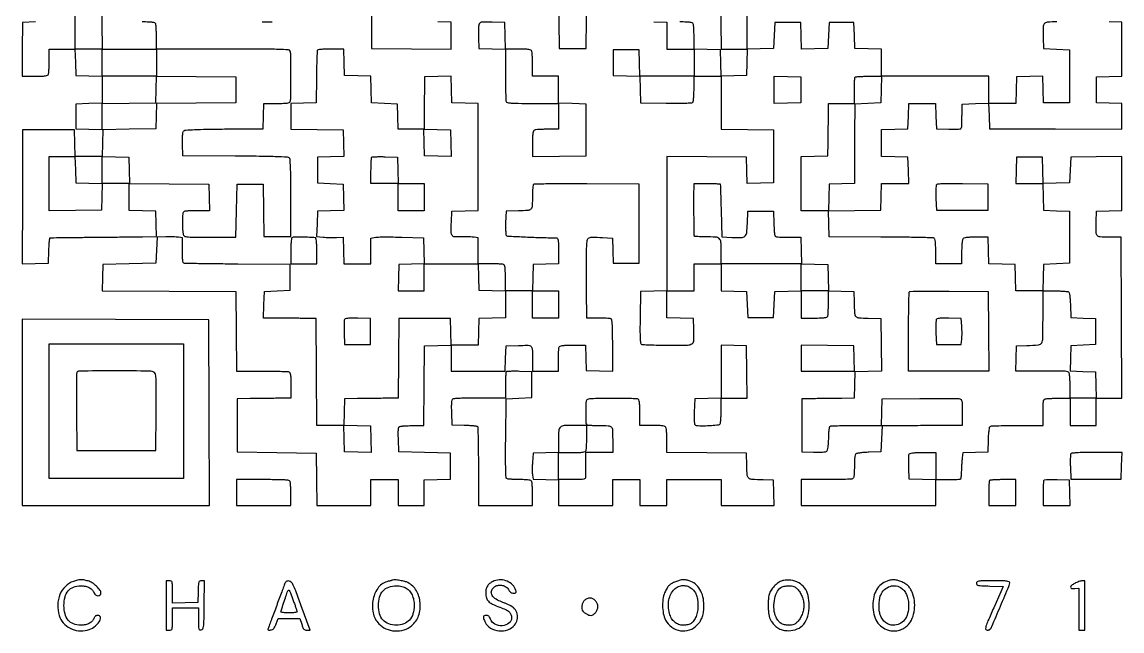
# Model space of a CAD drawing. Extents: x 179 to 1071, y 112 to 1107.
# Drawn here: x 179 to 1071, y 112 to 606 of the extents above; entities that cross this region are included whole.
import ezdxf

# ---------------------------------------------------------------- set-up
doc = ezdxf.new("R2010")
doc.units = 0

msp = doc.modelspace()

# ---------------------------------------------------------------- linework, layer by layer
for points in [[(243.5, 626.5), (243.769888, 605.25), (244.039775, 584), (233.019888, 584), (222, 584), (222, 605.5), (222, 627)], [(462.5, 626.5), (462.5, 605.5), (462.5, 584.5), (494.75, 584.236147), (527, 583.972294), (527, 594.952315), (527, 605.932337), (516.25, 606.216168)]]:
    msp.add_lwpolyline(points)
for points in [[(614.231613, 616.463259, 0.000452), (614.309069, 606.5), (614.5, 584.5), (625.5, 584.5), (636.5, 584.5), (636.631648, 596, -0.000048), (636.690668, 601.113084, -0.000032), (636.75939, 606.985938, -0.000032), (636.826894, 612.692985, -0.000062)], [(745.5, 626.5), (745.769888, 605.25), (746.039775, 584), (756.553719, 584), (767.067663, 584), (766.783832, 573.25), (766.5, 562.5), (756.284183, 562.215394), (746.068365, 561.930789), (745.784183, 572.715394), (745.5, 583.5), (734.75, 583.783832), (724, 584.067663), (724, 593.452044, 0.005972), (723.955693, 597.161644, 0.007852), (723.821697, 600.544413, 0.005942), (723.632085, 603.36267, 0.07196), (723.393011, 604.418213, 0.205218), (722.601595, 605.23239, 0.063068), (720.913621, 605.69735, 0.030363), (717.960143, 605.940414, 0.005351), (712.393011, 606)], [(1018.2603, 606.215131, 0.013827), (1010.45705, 605.781878, 0.200378), (1008.051258, 604.533568, 0.174565), (1007.074823, 601.86687, 0.010012), (1007.204946, 593), (1007.5, 584.5), (1018, 584), (1028.5, 583.5), (1028.5, 562), (1028.5, 540.5), (1018, 540.5), (1007.5, 540.5), (1007.215829, 551.283485), (1006.931657, 562.06697), (996.215829, 561.783485), (985.5, 561.5), (985.216168, 550.75), (984.932337, 540), (973.966168, 540), (963, 540), (963, 551), (963, 562), (919.5, 562), (876, 562), (876, 572.966168), (876, 583.932337), (865.25, 584.216168), (854.5, 584.5), (854, 595), (853.5, 605.5), (843.5, 605.5), (833.5, 605.5), (833, 595), (832.5, 584.5), (821.784171, 584.216515), (811.068343, 583.93303), (810.784171, 594.716515), (810.5, 605.5), (800, 605.5), (789.5, 605.5), (789, 595), (788.5, 584.5), (777.75, 584.216168), (767, 583.932337), (767, 605.466168), (767, 627)], [(190, 606), (179.5, 605.5), (179.230498, 583.75), (178.960995, 562), (189.373509, 562, 0.005337), (194.952209, 562.059548, 0.030315), (197.9105, 562.302552, 0.062982), (199.600948, 562.767428, 0.205372), (200.393011, 563.581787, 0.07203), (200.632106, 564.638111, 0.005915), (200.821697, 567.465525, 0.007831), (200.955695, 570.859224, 0.005951), (201, 574.581787), (201, 584), (211.466168, 584), (221.932337, 584), (222.216168, 573.25), (222.5, 562.5), (233.25, 562.216168), (244, 561.932337), (244, 551), (244, 540.067663), (233.25, 539.783832), (222.5, 539.5), (222.5, 529.5), (222.5, 519.5), (233.25, 519.216168), (244, 518.932337), (244, 529.446666), (244, 539.960995), (265.75, 540.230498), (287.5, 540.5), (287.783972, 551.263808), (288.067944, 562.027617), (320.283972, 561.763808), (352.5, 561.5), (352.5, 551), (352.5, 540.5), (320.284831, 540.236193), (288.069661, 539.972386), (287.784831, 529.736193), (287.5, 519.5), (266, 519), (244.5, 518.5), (244.216168, 507.75), (243.932337, 497), (233, 497), (222.067663, 497), (221.783832, 507.75), (221.5, 518.5), (200.5, 518.5), (179.5, 518.5), (179.241371, 464.216081), (178.982742, 409.932162), (189.741371, 410.216081), (200.5, 410.5), (200.784983, 420.75, -0.006511), (200.945719, 424.685749, -0.010662), (201.196289, 428.013236, -0.004523), (201.490142, 430.787448, -0.348579), (201.784983, 431.082292, -0.025611), (202.357742, 431.11864, -0.00005), (211.543089, 431.229478, -0.000361), (221.872335, 431.345623, -0.000224), (234, 431.467794, 0.000017), (246.887357, 431.592276, 0.000018), (259.561839, 431.715571, 0.000017), (270.498228, 431.82271, 0.000079), (276.784983, 431.885503), (288.069966, 432), (287.784983, 442.25), (287.5, 452.5), (276.75, 452.783832), (266, 453.067663), (266, 464.047685), (266, 475.027706), (298.25, 474.763853), (330.5, 474.5), (330.783832, 463.75), (331.067663, 453), (321.615619, 453, 0.00593), (317.880092, 452.955696, 0.007809), (314.475463, 452.821697, 0.005887), (311.638889, 452.632128, 0.0721), (310.581787, 452.393011, 0.188329), (309.787918, 451.670019, 0.071886), (309.31469, 450.223948, 0.035943), (309.06419, 447.749366, 0.007258), (309, 443.32727, 0.009887), (309.06651, 439.963907, 0.012432), (309.267074, 436.854244, 0.010616), (309.553271, 434.274829, 0.090159), (309.909187, 433.169685, 0.215412), (311.151509, 432.215309, 0.038645), (314.110031, 431.757667, 0.017506), (319.501099, 431.535379, 0.002005), (331.659187, 431.508733), (352.5, 431.546612), (353, 453.023306), (353.5, 474.5), (364, 474.5), (374.5, 474.5), (374.769888, 453.25), (375.039775, 432), (385.962127, 432), (396.884478, 432), (396.939716, 463.379649, 0.001658), (396.914333, 479.685893, 0.008638), (396.715196, 488.675509, 0.008567), (396.388117, 494.452505, 0.20385), (395.658242, 495.868671, 0.164668), (394.211728, 496.423601, 0.002149), (384.401004, 496.773132, 0.00474), (371.271198, 497.059855, 0.00155), (351.910766, 497.239021), (309.5, 497.5), (309.215609, 507.099013, -0.007155), (309.143326, 511.820184, -0.025437), (309.294088, 514.841219, -0.038985), (309.650341, 516.814012, -0.156633), (310.300628, 517.834536, -0.160012), (311.727067, 518.396665, -0.003838), (318.935768, 518.760167, -0.006423), (328.743378, 519.053125, -0.002149), (343.085018, 519.235522), (374.5, 519.5), (374.784983, 529.75), (375.069966, 540), (385.427994, 540, 0.005378), (390.974376, 540.059653, 0.030449), (393.919218, 540.302828, 0.063222), (395.602756, 540.767938, 0.204941), (396.393011, 541.581787, 0.090516), (396.939938, 544.490371, 0.001332), (396.986594, 562, 0.001332), (396.939938, 579.509629, 0.090516), (396.393011, 582.418213, 0.294906), (395.058592, 583.392867, 0.007067), (387.02218, 583.739847, 0.006554), (373.443339, 583.95586, 0.0007), (341.893011, 584), (288, 584), (288, 593.418213, 0.005951), (287.955695, 597.140776, 0.007831), (287.821697, 600.534475, 0.005915), (287.632106, 603.361889, 0.07203), (287.393011, 604.418213, 0.205218), (286.601595, 605.23239, 0.063068), (284.913621, 605.69735, 0.030363), (281.960143, 605.940414, 0.005351), (276.393011, 606)], [(373.75, 606.015313, 0.003526), (381.791801, 606.077964, 0.005383)], [(691.25, 606.216168), (702, 605.932337), (702, 594.966168), (702, 584), (713, 584), (724, 584), (724, 573), (724, 562), (702.033832, 562), (680.067663, 562), (679.783832, 572.75), (679.5, 583.5), (669, 583.5), (658.5, 583.5), (658.5, 573), (658.5, 562.5), (669.216508, 562.216508), (679.933016, 561.933016), (680.216508, 551.216508), (680.5, 540.5), (701.428109, 540.22917, 0.002701), (711.928451, 540.150006, 0.012029), (718.091209, 540.285113, 0.012869), (722.095412, 540.572759, 0.230932), (723.162796, 541.22917, 0.115844), (723.482259, 542.147219, 0.007444), (723.73694, 544.990756, 0.010563), (723.920078, 548.422631, 0.007655), (723.984687, 552.25), (724, 562), (735, 562), (746, 562), (746, 540.519888), (746, 519.039775), (767.25, 518.769888), (788.5, 518.5), (788.5, 497), (788.5, 475.5), (777.784171, 475.216515), (767.068343, 474.93303), (766.784171, 485.716515), (766.5, 496.5), (734.25, 496.763853), (702, 497.027706), (702, 442.547685), (702, 388.067663), (691.25, 387.783832), (680.5, 387.5), (680.22917, 366.571891, 0.002701), (680.150006, 356.071549, 0.012029), (680.285113, 349.908791, 0.012869), (680.572759, 345.904588, 0.230932), (681.22917, 344.837204, 0.130234), (682.255403, 344.512402, 0.002327), (688.069535, 344.26306, 0.005646), (694.885685, 344.079565, 0.003716), (702.730948, 344.015313, 0.003851), (718.726348, 344.126401, 0.135259), (722.282707, 345.162662, 0.252085), (723.813811, 347.809114, 0.01633), (723.795054, 357), (723.5, 365.5), (712.75, 365.783832), (702, 366.067663), (702, 377.033832), (702, 388), (713, 388), (724, 388), (724, 399), (724, 410), (735, 410), (746, 410), (746, 399.034983), (746, 388.069966), (756.25, 387.784983), (766.5, 387.5), (767, 377), (767.5, 366.5), (778, 366.5), (788.5, 366.5), (789, 377), (789.5, 387.5), (800.25, 387.783832), (811, 388.067663), (811, 377.033832), (811, 366), (821.393011, 366, 0.005351), (826.960143, 366.059586, 0.030363), (829.913621, 366.30265, 0.063068), (831.601595, 366.76761, 0.205218), (832.393011, 367.581787, 0.072102), (832.632129, 368.638915, 0.005887), (832.821697, 371.475801, 0.007809), (832.955696, 374.880803, 0.005929), (833, 378.616771), (833, 388.069966), (843.25, 387.784983), (853.5, 387.5), (853.75078, 379, 0.008001), (854.167162, 369.85434, 0.165236), (855.196667, 367.34273, 0.196929), (857.49116, 366.190479, 0.012174), (865.2603, 365.784869), (875.5, 365.5), (875.769789, 344.284032), (876.039577, 323.068065), (865.269789, 322.784032), (854.5, 322.5), (854.216168, 311.75), (853.932337, 301), (843.716168, 300.878498, -0.000018), (839.011865, 300.822715, -0.00001), (833.269749, 300.754941, -0.00001), (827.453221, 300.686515, -0.000016), (822.5, 300.628498), (811.5, 300.5), (811.5, 279), (811.5, 257.5), (820.850715, 257.211141, 0.009201), (824.892546, 257.160695, 0.018158), (828.099804, 257.296226, 0.018909), (830.507799, 257.577687, 0.135457), (831.565629, 258.054467, 0.155031), (832.207107, 259.05425, 0.027795), (832.668713, 261.249332, 0.02215), (833.009433, 264.409522, 0.008399), (833.214914, 268.843326, -0.005968), (833.423172, 273.864777, -0.031747), (833.743385, 276.592446, -0.066436), (834.231494, 278.10059, -0.264839), (835, 278.63465, -0.01907), (836.110313, 278.69176, -0.000368), (841.850999, 278.763631, -0.000888), (848.552126, 278.83069, -0.000595), (856.216168, 278.88465), (875.932337, 279), (876.216168, 289.75), (876.5, 300.5), (907, 300.779881, -0.001543), (918.833446, 300.851959, -0.002337), (929.128125, 300.834787, -0.000876), (937.982137, 300.763127, -0.057195), (939.5, 300.573771, -0.168817), (940.592675, 299.868988, -0.121614), (941.191055, 298.534141, -0.040844), (941.448808, 295.905343, -0.004024), (941.5, 289.544095), (941.5, 279.000412), (931, 278.939798, 0.000371), (925.512826, 278.904048, 0.00011), (917.121875, 278.841297, 0.000111), (907.692912, 278.766623, 0.000119), (898.5, 278.689593), (876.5, 278.5), (876, 268), (875.5, 257.5), (866.054124, 257.209882, 0.010217), (862.34104, 257.019842, 0.013854), (858.999888, 256.687053, 0.010763), (856.259099, 256.277004, 0.131421), (855.304124, 255.837437, 0.160543), (854.70311, 254.878173, 0.029015), (854.314356, 252.781358, 0.022826), (854.072614, 249.753213, 0.008505), (854, 245.484544, -0.006325), (853.937985, 240.582498, -0.033385), (853.690975, 237.906532, -0.068138), (853.221211, 236.359783, -0.195813), (852.418213, 235.606989, -0.082815), (851.224124, 235.363499, -0.001919), (845.4501, 235.178303, -0.004216), (838.665423, 235.044003, -0.00284), (830.918213, 235), (811, 235), (811, 224.5), (811, 214), (865.5, 214), (920, 214), (920, 224.5), (920, 235), (929.940983, 235, 0.00746), (933.786464, 235.057378, 0.011518), (937.105837, 235.233054, 0.00599), (939.864695, 235.476159, 0.233445), (940.372299, 235.793375, 0.10677), (940.574085, 236.362294, 0.00702), (940.773561, 238.103455, 0.009921), (940.942349, 240.203897, 0.007236), (941.049745, 242.543375, -0.005029), (941.157143, 245.132315, -0.003738), (941.325846, 247.988754, -0.003778), (941.525526, 250.681363, -0.008533), (941.726907, 252.716215), (942.216955, 256.932429), (952.358477, 257.216215), (962.5, 257.5), (962.788805, 267.464966, -0.00836), (962.987032, 271.800174, -0.019108), (963.315749, 275.055937, -0.01918), (963.737468, 277.411, -0.199883), (964.288805, 278.199653, -0.131294), (965.274703, 278.510062, -0.002049), (971.239524, 278.747767, -0.005289), (978.209892, 278.923129, -0.003459), (986.25, 278.984687), (1007, 279), (1007, 289.393011, -0.005351), (1007.059586, 294.960143, -0.030363), (1007.30265, 297.913621, -0.063068), (1007.76761, 299.601595, -0.205218), (1008.581787, 300.393011, -0.07203), (1009.638111, 300.632106, -0.005915), (1012.465525, 300.821697, -0.007831), (1015.859224, 300.955695, -0.005951), (1019.581787, 301), (1029, 301), (1029, 290), (1029, 279), (1039.5, 279), (1050, 279), (1050, 290), (1050, 301), (1060.507242, 301), (1071.014483, 301), (1070.757242, 366.25), (1070.5, 431.5), (1060.704844, 431.5, -0.013476), (1053.2306, 431.701484, -0.207462), (1050.977276, 432.826381, -0.175915), (1050.063646, 435.326274, -0.009205), (1050.204946, 444), (1050.5, 452.5), (1060.75, 452.784983), (1071, 453.069966), (1071, 475.055272), (1071, 497.040577), (1050.25, 496.770288), (1029.5, 496.5), (1029, 486), (1028.5, 475.5), (1017.784171, 475.216515), (1007.068343, 474.93303), (1006.784171, 485.716515), (1006.5, 496.5), (996, 496.5), (985.5, 496.5), (985.216168, 485.75), (984.932337, 475), (995.932337, 475), (1006.932337, 475), (1007.216168, 464.25), (1007.5, 453.5), (1018, 453), (1028.5, 452.5), (1028.5, 431.5), (1028.5, 410.5), (1018, 410), (1007.5, 409.5), (1007.216168, 398.75), (1006.932337, 388), (996, 388), (985.067663, 388), (984.783832, 398.75), (984.5, 409.5), (973.783492, 409.783492), (963.066984, 410.066984), (962.783492, 420.783492), (962.5, 431.5), (952.712919, 431.5, 0.00665), (947.739107, 431.433843, 0.028066), (944.767521, 431.187479, 0.048144), (942.919948, 430.74503, 0.170654), (941.978232, 430, 0.109035), (941.605034, 428.965489, 0.009918), (941.304487, 426.223437, 0.012476), (941.090353, 422.902151, 0.009445), (941.015313, 419.25), (941, 410), (930.5, 410), (920, 410), (920, 419.940983, 0.007587), (919.930843, 424.498597, 0.021357), (919.698219, 427.677283, 0.025729), (919.330486, 429.856029, 0.19692), (918.75, 430.690983, 0.138479), (917.676974, 431.021977, 0.000607), (905.529688, 431.298816, 0.002861), (891.690619, 431.5182, 0.001794), (875.5, 431.624134), (833.5, 431.748268), (833.216371, 442.354149), (832.932742, 452.960029), (854.216371, 453.230014), (875.5, 453.5), (875.783832, 464.25), (876.067663, 475), (887.067663, 475), (898.067663, 475), (897.783832, 485.75), (897.5, 496.5), (886.75, 496.783832), (876, 497.067663), (876, 508), (876, 518.932337), (886.75, 519.216168), (897.5, 519.5), (897.784983, 529.75), (898.069966, 540), (909, 540), (919.930034, 540), (920.215017, 529.75), (920.5, 519.5), (930.75, 519.215017, 0.003155), (937.434745, 519.07137, 0.051642), (939.662885, 519.267991, 0.198448), (940.66068, 519.92602, 0.140946), (941.082025, 521.215017, 0.002497), (941.123437, 522.555314, 0.000398), (941.189297, 525.178786, 0.000441), (941.261699, 528.269595, 0.000386), (941.332025, 531.5), (941.5, 539.5), (952.214647, 539.783473), (962.929295, 540.066946), (963.214647, 529.783473), (963.5, 519.5), (1017.25, 519.241313), (1071, 518.982626), (1071, 529.45633), (1071, 539.930034), (1060.75, 540.215017), (1050.5, 540.5), (1050.5, 551), (1050.5, 561.5), (1060.75, 561.784983), (1071, 562.069966), (1071, 584), (1071, 605.930034), (1060.75, 606.215017)]]:
    msp.add_lwpolyline(points, format="xyb")
for points in [[(549.482701, 603.784677, 0.04768), (549.275821, 602.419218, 0.007332), (549.164827, 599.674249, 0.008132), (549.133974, 596.421832, 0.00698), (549.204946, 593), (549.5, 584.5), (560.25, 584.216168), (571, 583.932337), (571, 563.547956, 0.002775), (571.043995, 555.62203, 0.004131), (571.178303, 548.686837, 0.001846), (571.363378, 542.779199, 0.08304), (571.606989, 541.581787, 0.257256), (572.653901, 540.698559, 0.030951), (575.756048, 540.27619, 0.016256), (581.284365, 540.049786, 0.002106), (593.106989, 540), (614, 540), (614, 529.5), (614, 519), (605.081787, 519, 0.006277), (601.550804, 518.955669, 0.008159), (598.31865, 518.821697, 0.006338), (595.626193, 518.631778, 0.070946), (594.581787, 518.393011, 0.205372), (593.767428, 517.600948, 0.062982), (593.302552, 515.9105, 0.030315), (593.059548, 512.952209, 0.005337), (593, 507.373509), (593, 496.960995), (614.75, 497.230498), (636.5, 497.5), (636.5, 518.5), (636.5, 539.5), (625.25, 539.782751), (614, 540.065502), (614, 551.032751), (614, 562), (603.5, 562), (593, 562), (593, 571.418213, 0.005951), (592.955695, 575.140776, 0.007831), (592.821697, 578.534475, 0.005915), (592.632106, 581.361889, 0.07203), (592.393011, 582.418213, 0.20495), (591.602718, 583.232073, 0.063217), (589.919034, 583.697178, 0.030446), (586.973908, 583.940349, 0.005377), (581.426843, 584), (571.067663, 584), (570.783832, 594.75), (570.5, 605.5), (560.277755, 605.784677, 0.003561), (553.727273, 605.920422, 0.049238), (551.367986, 605.719881, 0.160205), (550.183978, 605.071664, 0.127313)], [(418.474955, 582.75, 0.079337), (418.282691, 581.78105, 0.001128), (418.073173, 575.845312, 0.003098), (417.888033, 568.947003, 0.002033), (417.75634, 561), (417.5, 540.5), (407.25, 540.215017), (397, 539.930034), (397, 529.484905), (397, 519.039775), (418.25, 518.769888), (439.5, 518.5), (439.783485, 507.784171), (440.06697, 497.068343), (429.283485, 496.784171), (418.5, 496.5), (418.5, 486), (418.5, 475.5), (429, 475), (439.5, 474.5), (439.783485, 463.784171), (440.06697, 453.068343), (429.283485, 452.784171), (418.5, 452.5), (418.215858, 442.326222), (417.931717, 432.152444), (423.215858, 431.587388, 0.012123), (425.636427, 431.387759, 0.00695), (428.563408, 431.258474, 0.00694), (431.511065, 431.210241, 0.01147), (434, 431.261166), (439.5, 431.5), (439.783832, 420.75), (440.067663, 410), (451.033832, 410), (462, 410), (462, 420.412102), (462, 430.824204), (465.798137, 431.465895, -0.037003), (468.170676, 431.688129, -0.004123), (473.607056, 431.748907, -0.004998), (480.087521, 431.70314, -0.004032), (487.048137, 431.528242), (504.5, 430.948898), (504.783473, 420.509802), (505.066946, 410.070705), (494.783473, 409.785353), (484.5, 409.5), (484.216168, 398.75), (483.932337, 388), (494.466168, 388), (505, 388), (505, 399), (505, 410), (526.966168, 410), (548.932337, 410), (549.216168, 399.25), (549.5, 388.5), (560.25, 388.216168), (571, 387.932337), (571, 377), (571, 366.067663), (560.25, 365.783832), (549.5, 365.5), (549.216168, 354.75), (548.932337, 344), (538, 344), (527.067663, 344), (526.783832, 354.75), (526.5, 365.5), (505.5, 365.5), (484.5, 365.5), (484.236147, 333.25), (483.972294, 301), (472.736147, 300.925726, 0.000756), (467.672098, 300.884594, 0.000467), (461.716243, 300.821651, 0.000468), (455.830288, 300.748444, 0.00084), (451, 300.675726), (440.5, 300.5), (440.216168, 289.75), (439.932337, 279), (428.976791, 279), (418.021245, 279), (417.760623, 322.25), (417.5, 365.5), (407, 365.703106, 0.001206), (402.200582, 365.784367, 0.000693), (396.416624, 365.860325, 0.000692), (390.605698, 365.920532, 0.001157), (385.716168, 365.953106), (374.932337, 366), (375.216168, 376.75), (375.5, 387.5), (386, 388), (396.5, 388.5), (396.5, 399), (396.5, 409.5), (354.018581, 409.731815, -0.001057), (337.642056, 409.855788, -0.001685), (323.643433, 410.038532, -0.000323), (311.303412, 410.249198, -0.087394), (310.268581, 410.45043, -0.244786), (309.663416, 411.134518, -0.030906), (309.293946, 413.138328, -0.023203), (309.065307, 416.216341, -0.006937), (309, 420.923302), (309, 430.909374), (305.75, 431.443641, 0.025929), (304.039527, 431.634436, 0.007609), (301.398438, 431.750775, 0.00762), (298.418357, 431.791197, 0.008112), (295.5, 431.738954), (288.5, 431.5), (288, 421), (287.5, 410.5), (266, 410), (244.5, 409.5), (244.216256, 398.758629), (243.932512, 388.017258), (298.216256, 387.758629), (352.5, 387.5), (352.763853, 355.25), (353.027706, 323), (373.432066, 323, -0.002773), (381.365651, 322.956005, -0.004128), (388.307295, 322.821697, -0.001843), (394.220662, 322.636627, -0.083049), (395.418213, 322.393011, -0.205218), (396.23239, 321.601595, -0.063068), (396.69735, 319.913621, -0.030363), (396.940414, 316.960143, -0.005351), (397, 311.393011), (397, 301), (385.75, 300.925726, 0.000756), (380.680609, 300.884593, 0.000467), (374.720312, 300.821651, 0.000468), (368.83123, 300.748444, 0.000842), (364, 300.675726), (353.5, 300.5), (353.5, 279), (353.5, 257.5), (385.5, 257), (417.5, 256.5), (417.769888, 235.25), (418.039775, 214), (440.019888, 214), (462, 214), (462, 224.5), (462, 235), (473, 235), (484, 235), (484, 224.5), (484, 214), (494.5, 214), (505, 214), (505, 224.466168), (505, 234.932337), (515.75, 235.216168), (526.5, 235.5), (526.5, 246), (526.5, 256.5), (505.5, 257), (484.5, 257.5), (484.215017, 267.75, -0.005701), (484.131666, 272.833769, -0.025298), (484.267872, 275.81914, -0.042295), (484.592015, 277.593223, -0.313728), (485.215017, 278.11535, 0.009077), (485.779979, 278.176421, 0.006293), (486.416286, 278.265064, 0.006348), (487.025475, 278.365688, 0.012974), (487.5, 278.463035, -0.04467), (488.200358, 278.56102, -0.002025), (490.625618, 278.671865, -0.003374), (493.508206, 278.772433, -0.002409), (496.736147, 278.847686), (504.972294, 279), (505.236147, 311.25), (505.5, 343.5), (516.25, 343.783832), (527, 344.067663), (527, 333.533832), (527, 323), (548.965017, 323), (570.930034, 323), (571.215017, 333.25), (571.5, 343.5), (581.722245, 343.784677, -0.003488), (588.334543, 343.922669, -0.050684), (590.662172, 343.718733, -0.165802), (591.830539, 343.053969, -0.120322), (592.534088, 341.720206, -0.014931), (592.746531, 340.752221, -0.015552), (592.897539, 339.786309, -0.015411), (592.976104, 338.945432, -0.063258), (592.943422, 338.435529, 0.043569), (592.876339, 337.788254, 0.002158), (592.850897, 335.645124, 0.003471), (592.849335, 333.095394, 0.002501), (592.881579, 330.25), (593, 323), (603.5, 323), (614, 323), (614, 331.918213, -0.006277), (614.044331, 335.449196, -0.008159), (614.178303, 338.68135, -0.006338), (614.368222, 341.373807, -0.070946), (614.606989, 342.418213, -0.204941), (615.397244, 343.232062, -0.063222), (617.080782, 343.697172, -0.030449), (620.025624, 343.940347, -0.005378), (625.572006, 344), (635.930034, 344), (636.215017, 333.75), (636.5, 323.5), (647.25, 323.216168), (658, 322.932337), (658, 343.859179, 0.002101), (657.950229, 355.702003, 0.016231), (657.723852, 361.238589, 0.030886), (657.301606, 364.345507, 0.257356), (656.418213, 365.393011, 0.070786), (655.37554, 365.631731, 0.006401), (652.701889, 365.821697, 0.008207), (649.492326, 365.955666, 0.006326), (645.988133, 366), (637.13984, 366), (636.81992, 387.75, -0.001889), (636.720363, 396.857852, -0.001729), (636.685706, 406.238002, -0.001728), (636.712662, 414.612139, -0.005663), (636.81227, 420.145327, -0.012188), (637.248322, 428.257475, -0.199889), (638.460453, 430.628106, -0.182464), (641.045584, 431.550148, -0.009869), (649.859204, 431.214292), (657.932828, 430.746918), (658.216414, 420.623459), (658.5, 410.5), (669, 410.5), (679.5, 410.5), (679.5, 442.5), (679.5, 474.5), (637.061001, 474.761001, 0.001877), (620.729881, 474.800132, 0.003038), (606.839997, 474.696872, 0.000522), (594.584717, 474.518496, 0.194862), (593.776176, 474.176176, 0.162934), (593.440806, 473.503285, 0.01005), (593.171294, 471.253729, 0.014069), (592.976082, 468.508979, 0.009908), (592.904758, 465.415175, -0.009801), (592.709842, 456.880788, -0.173045), (591.688484, 454.361256, -0.193355), (589.341325, 453.195515, -0.012755), (581.650095, 452.78388), (571.5, 452.5), (571.210352, 443.089648, 0.008055), (571.156654, 439.426942, 0.011889), (571.237748, 436.213125, 0.007219), (571.406881, 433.550798, 0.179583), (571.710352, 432.894746, 0.185337), (572.752469, 432.434798, 0.000748), (585.681974, 431.81845, 0.004015), (599.08223, 431.307527, 0.004237), (612.25, 431.022982, -0.239241), (613.1784, 430.536355, -0.113742), (613.707645, 429.255554, -0.037196), (613.949572, 426.60367, -0.004155), (614, 420.534983), (614, 410.069966), (603.75, 409.784983), (593.5, 409.5), (593.216168, 398.75), (592.932337, 388), (581.966168, 388), (571, 388), (571, 398.393011, 0.005351), (570.940414, 403.960143, 0.030363), (570.69735, 406.913621, 0.063068), (570.23239, 408.601595, 0.205218), (569.418213, 409.393011, 0.07203), (568.361889, 409.632106, 0.005915), (565.534475, 409.821697, 0.007831), (562.140776, 409.955695, 0.005951), (558.418213, 410), (549, 410), (549, 420.454687), (549, 430.909374), (545.75, 431.438054, 0.026027), (544.023953, 431.62732, 0.007294), (541.312056, 431.742883, 0.007336), (538.236869, 431.783875, 0.00766), (535.205937, 431.733367, -0.02408), (529.734629, 431.821837, -0.23639), (527.800497, 432.951386, -0.146258), (527.045025, 435.506288, -0.007936), (527.204946, 444), (527.5, 452.5), (538.25, 452.783832), (549, 453.067663), (549, 496.5), (549, 539.932337), (538.25, 540.216168), (527.5, 540.5), (527.215829, 551.283485), (526.931657, 562.06697), (516.215829, 561.783485), (505.5, 561.5), (505.324274, 551, 0.000788), (505.251555, 546.202906, 0.000454), (505.178349, 540.426563, 0.000454), (505.115378, 534.626468, 0.00076), (505.074274, 529.75), (505, 519), (494.534983, 519), (484.069966, 519), (483.784983, 529.25), (483.5, 539.5), (473, 540), (462.5, 540.5), (462.216508, 551.216508), (461.933016, 561.933016), (451.216508, 562.216508), (440.5, 562.5), (440.216168, 573.25), (439.932337, 584), (429.434783, 584, 0.006552), (424.502292, 583.935362, 0.021842), (421.271661, 583.709222, 0.027871), (419.155035, 583.347436, 0.253095)], [(875.783832, 551.25), (875.5, 540.5), (865, 540), (854.5, 539.5), (854.296894, 529, 0.002225), (854.215411, 523.5282, 0.00067), (854.139675, 515.205589, 0.000671), (854.079753, 505.868785, 0.000729), (854.046894, 496.784983), (854, 475.069966), (843.75, 474.784983), (833.5, 474.5), (833.216168, 463.75), (832.932337, 453), (821.966168, 453), (811, 453), (811, 474.966168), (811, 496.932337), (821.75, 497.216168), (832.5, 497.5), (832.703106, 508, 0.001202), (832.784366, 512.797098, 0.000693), (832.860325, 518.573437, 0.000692), (832.920534, 524.373532, 0.001159), (832.953106, 529.25), (833, 540), (843.5, 540), (854, 540), (854, 550.333333, -0.006022), (854.048276, 554.341612, -0.009111), (854.195833, 557.827083, -0.004516), (854.399803, 560.754503, -0.178563), (854.666667, 561.333333, -0.178637), (855.245758, 561.600217, -0.004491), (858.182855, 561.804167, -0.009085), (861.679249, 561.951725, -0.006002), (865.700498, 562), (876.067663, 562)], [(483.783832, 485.75), (484.067663, 475), (494.533832, 475), (505, 475), (505, 464), (505, 453), (494.5, 453), (484, 453), (484, 464), (484, 475), (473, 475), (462, 475), (462, 485.333333, -0.006317), (462.050668, 489.343898, -0.009512), (462.205463, 492.836713, -0.004898), (462.419778, 495.762931, -0.177451), (462.699448, 496.366114, -0.183378), (463.300668, 496.636532, -0.005301), (466.145783, 496.777033, -0.010046), (469.547259, 496.840477, -0.006672), (473.449448, 496.782781), (483.5, 496.5)], [(745.199707, 474.75, -0.161076), (745.28489, 474.519944, -0.000129), (745.502398, 468.299653, -0.001387), (745.724348, 461.349067, -0.000847), (745.949707, 453.142435), (746.5, 431.784871), (754.677367, 431.318379, 0.01856), (762.333348, 431.166234, 0.182687), (765.278346, 432.337838, 0.183596), (766.704285, 435.161566, 0.018778), (767.21398, 442.765906), (767.5, 452.5), (778, 452.5), (788.5, 452.5), (788.784983, 442.25, 0.004846), (789.000178, 436.512346, 0.035506), (789.323928, 433.78524, 0.092186), (789.874219, 432.378981, 0.228691), (790.784983, 431.80251, 0.020939), (791.884699, 431.722336, 0.001894), (794.639964, 431.647608, 0.002456), (797.928025, 431.587049, 0.001917), (801.5, 431.55251), (810.5, 431.5), (810.783492, 420.783492), (811.066984, 410.066984), (821.783492, 409.783492), (832.5, 409.5), (832.783832, 398.75), (833.067663, 388), (822.033832, 388), (811, 388), (811, 399.034389), (811, 410.068778), (789.25, 409.998748, -0.000283), (780.134479, 409.974554, -0.000258), (770.73125, 409.959759, -0.000258), (762.325667, 409.955194, -0.000836), (756.75, 409.964359), (746, 410), (746, 420.024751, 0.016879), (745.741165, 427.689773, 0.192757), (744.455343, 430.362852, 0.172472), (741.611021, 431.565462, 0.012969), (733.099284, 431.842144, -0.003629), (729.883048, 431.886583, -0.005703), (727.121055, 431.976323, -0.001837), (724.742962, 432.089509, -0.18563), (724.444455, 432.222211, -0.19426), (724.178932, 432.847343, -0.00054), (724.022325, 442.148862, -0.003172), (723.924961, 452.494124, -0.002166), (723.93983, 464.25), (724, 475), (734.5, 475, -0.002229), (738.53988, 474.981992, -0.003611), (741.974289, 474.926562, -0.000671), (744.994689, 474.851935, -0.221186)], [(920.436587, 473.695344, 0.081372), (920.24457, 472.76728, 0.005154), (920.157112, 469.976582, 0.007466), (920.136754, 466.633198, 0.005475), (920.210159, 462.924983), (920.5, 453.5), (941.5, 453.5), (962.5, 453.5), (962.5, 464), (962.5, 474.5), (941.726428, 474.77036, 0.002464), (930.866599, 474.858183, 0.013404), (924.985308, 474.719089, 0.016945), (921.358071, 474.412445, 0.278417)], [(398.25, 431.305109, 0.251002), (397.653527, 430.622369, 0.027987), (397.291323, 428.515596, 0.021945), (397.064855, 425.304824, 0.006634), (397, 420.416667), (397, 410), (407.5, 410), (418, 410), (418, 420.5, 0.006056), (417.93905, 425.532059, 0.023286), (417.717785, 428.652656, 0.033386), (417.356909, 430.590712, 0.319693), (416.75, 431.10305, 0.012162), (411.995891, 431.378772, 0.005672), (405.82409, 431.516211, 0.002399), (399.62057, 431.554203, 0.090803)], [(962.763853, 355.25), (963.027706, 323), (952.763853, 322.926805, -0.00126), (944.527276, 322.888824, -0.000694), (934.455126, 322.881746, -0.00058), (922.339842, 322.904102, -0.000334), (907.75, 322.957682), (898, 323), (898, 354.833333, -0.002001), (898.049029, 367.086392, -0.003231), (898.199888, 377.515513, -0.000593), (898.402981, 386.698691, -0.192864), (898.680468, 387.347135, -0.194926), (899.328722, 387.621499, -0.000608), (908.434599, 387.750224, -0.003285), (918.778546, 387.815907, -0.002034), (930.930468, 387.763802), (962.5, 387.5)], [(1027.711195, 387.199653, -0.199883), (1028.262532, 386.411, -0.01918), (1028.684251, 384.055937, -0.019108), (1029.012968, 380.800174, -0.00836), (1029.211195, 376.464966), (1029.5, 366.5), (1039.5, 366), (1049.5, 365.5), (1049.5, 355), (1049.5, 344.5), (1039.5, 344), (1029.5, 343.5), (1029.215407, 333.285365), (1028.930815, 323.07073), (1039.215407, 322.785365), (1049.5, 322.5), (1049.783832, 311.75), (1050.067663, 301), (1039.533832, 301), (1029, 301), (1028.984687, 310.75, 0.007993), (1028.917412, 314.581548, 0.010939), (1028.726302, 318.026457, 0.007917), (1028.45999, 320.877782, 0.114509), (1028.126581, 321.829429, 0.196609), (1027.220955, 322.472579, 0.032607), (1025.067193, 322.829141, 0.022473), (1021.717902, 323.009962, 0.006044), (1016.391893, 322.99349, -0.001772), (1011.475564, 322.936275, -0.001086), (1005.67828, 322.901944, -0.001088), (999.938622, 322.892906, -0.001939), (995.215017, 322.914061), (984.930034, 323), (985.215017, 333.25), (985.5, 343.5), (994, 343.75078, 0.01508), (1003.356495, 344.309578, 0.245296), (1005.922633, 345.957661, 0.127215), (1006.89242, 349.520888, 0.003164), (1007, 366.519052), (1007, 388), (1016.75, 387.984687, -0.007309), (1020.573123, 387.922789, -0.010173), (1023.991726, 387.747767, -0.006962), (1026.827893, 387.504905, -0.117226)], [(440.442274, 364.710164, 0.081166), (440.248144, 363.773814, 0.005233), (440.158783, 360.980936, 0.007531), (440.137174, 357.634259, 0.005535), (440.210159, 353.924983), (440.5, 344.5), (451, 344.5), (461.5, 344.5), (461.5, 355), (461.5, 365.5), (451.232115, 365.785181, 0.005823), (446.049899, 365.868732, 0.025951), (443.012272, 365.724596, 0.043922), (441.172333, 365.376284, 0.236652)], [(920.44275, 364.711405, 0.081149), (920.248444, 363.774362, 0.00524), (920.158923, 360.981301, 0.007536), (920.137209, 357.634347, 0.00554), (920.210159, 353.924983), (920.5, 344.5), (930.5, 344.5), (940.5, 344.5), (941.08534, 348.886315, 0.022863), (941.269448, 350.99849, 0.010307), (941.326793, 353.780045, 0.01018), (941.266834, 356.724741, 0.013684), (941.08534, 359.386315), (940.5, 365.5), (930.732592, 365.786422, 0.006215), (925.820487, 365.869374, 0.027145), (922.9185, 365.724677, 0.046335), (921.158442, 365.373938, 0.232847)], [(746, 322.568815), (746, 301.067663), (735.25, 300.783832), (724.5, 300.5), (724.216168, 289.75, 0.003787), (724.096428, 283.38925, 0.03711), (724.265201, 280.711219, 0.117919), (724.770434, 279.415829, 0.228032), (725.716168, 278.879639, 0.018888), (731.670336, 278.70335, 0.015344), (738.050698, 278.95141, 0.00813), (743.904989, 279.454965, 0.229704), (745.166069, 280.234465, 0.115966), (745.484271, 281.149452, 0.007401), (745.737902, 283.992312, 0.010529), (745.920319, 287.423008, 0.007624), (745.984687, 291.25), (746, 301), (756.519888, 301), (767.039775, 301), (766.769888, 322.25), (766.5, 343.5), (756.25, 343.784983), (746, 344.069966)], [(223.453816, 321.740243, 0.089548), (223.261817, 320.729866, 0.000598), (223.19019, 311.747155, 0.00234), (223.168607, 301.460077, 0.00149), (223.235201, 289.490243), (223.5, 258.5), (255.5, 258.5), (287.5, 258.5), (287.765726, 289.5, 0.001225), (287.879013, 308.006621, 0.012082), (287.71941, 315.793845, 0.024457), (287.315418, 320.099227, 0.201729), (286.324597, 321.75, 0.157681), (282.495237, 323.016106, 0.001671), (254.221233, 323.106234, 0.001077), (225.335041, 323.03952, 0.309316)], [(571.699448, 322.366114, 0.177451), (571.419778, 321.762931, 0.004898), (571.205463, 318.836713, 0.009512), (571.050668, 315.343898, 0.006317), (571, 311.333333), (571, 301), (559.75, 300.937986, -0.000938), (554.750755, 300.919806, -0.000622), (549.014063, 300.916842, -0.000626), (543.443158, 300.927875, -0.001221), (539, 300.95309, 0.008376), (535.267205, 300.920862, 0.011482), (531.912207, 300.758528, 0.008361), (529.138138, 300.513688, 0.119889), (528.211769, 300.182459, 0.19297), (527.605143, 299.309896, 0.033421), (527.279663, 297.285875, 0.023559), (527.138636, 294.189726, 0.006866), (527.211769, 289.417355), (527.5, 279.5), (537.489096, 279.210904, -0.007301), (541.375134, 279.041617, -0.010751), (544.780807, 278.769818, -0.006315), (547.608912, 278.446672, -0.166257), (548.284701, 278.115299, -0.191744), (548.612679, 277.353425, -0.000831), (548.849128, 268.247223, -0.003828), (549.022216, 257.847502, -0.002385), (549.073607, 245.654394), (549.056003, 214), (571.028001, 214), (593, 214), (593, 222.918213, 0.006277), (592.955669, 226.449196, 0.008159), (592.821697, 229.68135, 0.006338), (592.631778, 232.373807, 0.070946), (592.393011, 233.418213, 0.194682), (591.644645, 234.219983, 0.068336), (590.110608, 234.692539, 0.033702), (587.463534, 234.944731, 0.006483), (582.643011, 235.015313, -0.008114), (579.048739, 235.079664, -0.011074), (575.814373, 235.261873, -0.008082), (573.13823, 235.515761, -0.114203), (572.235705, 235.833164, -0.241759), (571.554811, 236.993173, -0.006458), (571.289065, 243.104718, -0.008037), (571.155496, 252.337414, -0.001667), (571.235705, 268.567852), (571.5, 300.5), (582, 301), (592.5, 301.5), (592.5, 312), (592.5, 322.5), (582.449448, 322.782781, 0.006672), (578.547259, 322.840477, 0.010046), (575.145783, 322.777033, 0.005301), (572.300668, 322.636532, 0.183378)], [(637.16902, 299.694799, 0.163631), (636.312303, 297.450662, 0.007824), (636.111526, 289.305967, 0.006092), (636.137983, 281.00412, 0.255835), (636.987375, 279.507803, 0.115734), (637.713038, 279.2648, 0.006402), (640.113815, 279.072599, 0.009622), (643.002421, 278.934302, 0.006871), (646.239128, 278.88622, -0.009912), (654.460449, 278.714086, -0.184917), (656.799937, 277.707102, -0.191219), (657.829, 275.407416, -0.01072), (658, 267.432612), (658, 257), (646.939812, 257), (635.879624, 257), (636.005865, 248.25, -0.001027), (636.04936, 244.734939, -0.001212), (636.07562, 241.409375, -0.001058), (636.085045, 238.601305, -0.007648), (636.066053, 237.25, -0.15749), (635.614629, 235.980962, -0.180944), (634.529323, 235.302638, -0.047129), (632.101853, 235.043371, -0.003053), (625, 235), (614, 235), (614, 246), (614, 257), (624.893011, 257, 0.005003), (630.756842, 257.058671, 0.029178), (633.833669, 257.300233, 0.06089), (635.585285, 257.763049, 0.209079), (636.393011, 258.581787, 0.07203), (636.632106, 259.638111, 0.005915), (636.821697, 262.465525, 0.007831), (636.955695, 265.859224, 0.005951), (637, 269.581787), (637, 279), (627.434259, 279, 0.013406), (618.656095, 278.764602, 0.170487), (615.651483, 277.524807, 0.194511), (614.283965, 274.747191, 0.01832), (614, 266.999799), (614, 257.069966), (603.75, 256.784983), (593.5, 256.5), (592.970418, 249, 0.009238), (592.809463, 245.908595, 0.009315), (592.763426, 242.821875, 0.009163), (592.822694, 240.13329, 0.036753), (593.009432, 238.5), (593.578029, 235.5), (603.789014, 235.215017), (614, 234.930034), (614, 224.465017), (614, 214), (636, 214), (658, 214), (658, 224.5), (658, 235), (669, 235), (680, 235), (680, 224.5), (680, 214), (691, 214), (702, 214), (702, 224.5), (702, 235), (724, 235), (746, 235), (746, 224.5), (746, 214), (767.534983, 214), (789.069966, 214), (788.784983, 224.25), (788.5, 234.5), (780, 234.75078, -0.008001), (770.85434, 235.167162, -0.165236), (768.34273, 236.196667, -0.196929), (767.190479, 238.49116, -0.012174), (766.784869, 246.2603), (766.5, 256.5), (734.25, 256.763853), (702, 257.027706), (702, 266.813853, 0.008713), (701.925673, 271.078716, 0.018488), (701.688689, 274.372531, 0.019366), (701.327926, 276.80021, 0.150917), (700.8, 277.8, 0.150969), (699.799696, 278.328068, 0.019349), (697.369558, 278.688776, 0.018472), (694.071747, 278.925705, 0.008695), (689.8, 279), (680, 279), (680, 289.393011, 0.005924), (679.937819, 294.640973, 0.026256), (679.702893, 297.718196, 0.044591), (679.290894, 299.579672, 0.228204), (678.584755, 300.329103, 0.08356), (677.505067, 300.547602, 0.001645), (671.854727, 300.715211, 0.003887), (665.239687, 300.83821, 0.002593), (657.661387, 300.880891, 0.003362), (648.483062, 300.823266, 0.011203), (642.45883, 300.609864, 0.009914), (638.275487, 300.284404, 0.198616)], [(920, 245.966168), (920, 234.932337), (909.25, 235.216168), (898.5, 235.5), (898.210159, 244.924983, -0.005394), (898.136178, 248.631743, -0.007376), (898.154817, 251.970602, -0.005045), (898.239658, 254.758353, -0.081654), (898.428774, 255.674983, -0.241018), (899.150647, 256.322788, -0.034741), (901.157558, 256.706476, -0.023677), (904.342601, 256.936534, -0.00619), (909.468615, 257), (920, 257)], [(1029.428774, 255.674983, 0.081654), (1029.239658, 254.758353, 0.005045), (1029.154817, 251.970602, 0.007376), (1029.136178, 248.631743, 0.005394), (1029.210159, 244.924983), (1029.5, 235.5), (1050, 235.5), (1070.5, 235.5), (1070.783832, 246.25), (1071.067663, 257), (1050.502447, 257, 0.002631), (1039.97284, 256.944601, 0.013068), (1034.058858, 256.727711, 0.015137), (1030.329498, 256.379632, 0.277041)], [(353, 224.5), (353, 214), (375, 214), (397, 214), (397, 222.918213, 0.006277), (396.955669, 226.449196, 0.008159), (396.821697, 229.68135, 0.006338), (396.631778, 232.373807, 0.070946), (396.393011, 233.418213, 0.258697), (395.337463, 234.303854, 0.030015), (392.164693, 234.724422, 0.015901), (386.514173, 234.950434, 0.002045), (374.393011, 235), (353, 235)], [(963.666667, 234.333333, 0.177413), (963.400114, 233.758552, 0.004912), (963.195833, 230.973958, 0.009526), (963.048294, 227.649913, 0.006327), (963, 223.833333), (963, 214), (974, 214), (985, 214), (985, 224.5), (985, 235), (974.666667, 235, 0.006022), (970.658388, 234.951724, 0.009111), (967.172917, 234.804167, 0.004516), (964.245497, 234.600197, 0.178563)], [(1007.699448, 234.366114, 0.176241), (1007.420111, 233.767337, 0.005323), (1007.205463, 230.983588, 0.009942), (1007.050687, 227.652202, 0.006636), (1007, 223.833333), (1007, 214), (1018.034983, 214), (1029.069966, 214), (1028.784983, 224.25), (1028.5, 234.5), (1018.449448, 234.782781, 0.006672), (1014.547259, 234.840477, 0.010046), (1011.145783, 234.777033, 0.005301), (1008.300668, 234.636532, 0.183378)], [(220.655189, 152.541351, 0.10882), (214.129389, 148.456509, 0.100663), (209.702289, 141.902434, 0.093071), (207.968434, 133.679699, 0.078487), (209.16244, 124.852162, 0.105218), (212.42402, 118.892663, 0.095327), (217.932198, 114.52618, 0.092822), (224.803173, 112.437597, 0.093525), (231.945032, 112.985199, 0.088377), (237.331264, 115.516518, 0.083368), (241.638956, 119.794822, 0.188146), (242.52698, 123.264976, 0.379083), (240.567388, 125, 0.061149), (239.499882, 124.868956, 0.082371), (238.60805, 124.482755, 0.08871), (237.936101, 123.85678, 0.084328), (237.508279, 123.026085, -0.105962), (236.08797, 120.536625, -0.08529), (233.669117, 118.616245, -0.073405), (230.398706, 117.406461, -0.051987), (226.5, 117, -0.09148), (220.727359, 118.06507, -0.126935), (216.45697, 121.09715, -0.113001), (213.866655, 126.124026, -0.062772), (213, 133, -0.062772), (213.866655, 139.875974, -0.113001), (216.45697, 144.90285, -0.126935), (220.727359, 147.93493, -0.09148), (226.5, 149, -0.051987), (230.398706, 148.593539, -0.073405), (233.669117, 147.383755, -0.08529), (236.08797, 145.463375, -0.105962), (237.508279, 142.973915, 0.175733), (238.64207, 141.498611, 0.140775), (240.575991, 140.92587, 0.166936), (242.294631, 141.500383, 0.23345), (243, 142.928798, 0.159911), (242.178919, 145.430448, 0.044636), (239.415113, 148.55955, 0.044875), (235.890411, 151.342878, 0.077132), (232.488312, 152.881618, 0.022055), (229.051209, 153.674426, 0.052885), (226.447274, 153.875126, 0.054242), (223.898933, 153.523475, 0.024253)], [(296, 133), (296, 113), (298.5, 113, 0.104331), (299.950811, 113.306062, 0.224677), (300.680556, 114.15, 0.064117), (300.955995, 116.064536, 0.003707), (301, 122), (301, 131), (311.5, 131), (322, 131), (322, 121.930449, 0.003641), (322.042669, 116.071705, 0.059351), (322.303212, 114.126183, 0.235151), (322.981707, 113.342528, 0.134901), (324.25, 113.180449, 0.222375), (325.564031, 114.038936, 0.107788), (326.24801, 115.974289, 0.026329), (326.552892, 120.182708, 0.001486), (326.77114, 133.25), (327.04228, 153), (324.560073, 153, 0.106584), (323.124665, 152.6905, 0.212974), (322.368725, 151.839627, 0.064353), (322.023515, 149.922741, 0.00416), (321.788933, 144.25), (321.5, 135.5), (311.25, 135.215017), (301, 134.930034), (301, 143.965017, 0.003684), (300.956076, 149.925856, 0.063889), (300.680824, 151.846502, 0.224551), (299.950864, 152.692806, 0.104705), (298.5, 153), (296, 153)], [(391.914371, 150.316376, 0.00308), (391.233274, 148.518119, 0.000286), (389.581927, 144.067935, 0.000369), (387.619715, 138.758695, 0.000289), (385.5, 133, -0.000289), (383.380282, 127.241298, -0.000369), (381.418062, 121.932036, -0.000286), (379.766707, 117.481833, -0.00308), (379.085592, 115.683527, 0.013331), (378.4586, 113.919793, 0.220293), (378.530699, 113.315561, 0.271412), (379.023597, 113.053718, 0.019533), (380.626698, 113.183527, 0.077909), (382.012346, 113.575028, 0.100822), (383.075885, 114.353459, 0.070337), (384.001815, 115.714007, 0.021439), (385.006934, 118), (386.759427, 122.5), (395.580161, 122.5), (404.400894, 122.5), (405.876015, 117.75, 0.016115), (406.788409, 115.114971, 0.088485), (407.561737, 113.830906, 0.144435), (408.543006, 113.208394, 0.069723), (410.03019, 113), (412.709245, 113), (405.477354, 132.75, 0.002251), (401.009066, 144.78465, 0.024123), (398.942024, 149.563394, 0.067776), (397.36908, 151.903359, 0.182887), (395.623216, 152.816376, 0.052082), (394.253752, 152.838289, 0.126934), (393.309373, 152.503602, 0.114618), (392.586515, 151.72681, 0.038266)], [(479.5, 153.547206, -0.020397), (478.946601, 153.366526, -0.00482), (478.008577, 153.111811, -0.004954), (476.923739, 152.839881, -0.004864), (475.827072, 152.587763, 0.174861), (468.213844, 147.788492, 0.112154), (463.729054, 138.230904, 0.10507), (463.662562, 127.132011, 0.137798), (468.297728, 118.168633, 0.103089), (474.093926, 114.081041, 0.089064), (481.354208, 112.372612, 0.088551), (488.792649, 113.293642, 0.100252), (495.09683, 116.73493, 0.134548), (500.590885, 124.700446, 0.106787), (501.883976, 135.113909, 0.108554), (498.767963, 144.994811, 0.143245), (491.986825, 151.498227, 0.060376), (489.427075, 152.459786, 0.019025), (485.414348, 153.276076, 0.016222), (481.428588, 153.797979, 0.114023)], [(562.000513, 152.876547, 0.053699), (558.80892, 151.187588, 0.090286), (556.647604, 149.074549, 0.093429), (555.415655, 146.390418, 0.06107), (555, 143, 0.072479), (555.56367, 139.131943, 0.125668), (557.221687, 136.362412, 0.086579), (560.492497, 134.083153, 0.022088), (566.485046, 131.607894, -0.020792), (571.326006, 129.622972, -0.076845), (574.073614, 127.806736, -0.118755), (575.499902, 125.70809, -0.090374), (576, 122.963858, -0.233183), (573.844483, 118.59323, -0.15018), (568.4458, 116.583878, -0.134824), (562.413393, 117.868727, -0.191667), (558.862107, 121.965715, 0.038502), (558.231476, 123.407215, 0.090618), (557.504889, 124.324131, 0.108498), (556.591189, 124.827803, 0.072036), (555.402175, 125, 0.085185), (553.785134, 124.722491, 0.280995), (553.130796, 123.918299, 0.128622), (553.315662, 122.393956, 0.016637), (554.634845, 119.357078, 0.149686), (558.93864, 114.645817, 0.1101), (565.704561, 112.448002, 0.107218), (572.914376, 113.308974, 0.135525), (578.426999, 117.095612, 0.113427), (580.654362, 121.441463, 0.124802), (580.651578, 126.164284, 0.122939), (578.390247, 130.367737, 0.10807), (574.318931, 133.257607, 0.000263), (572.516846, 134.022599, 0.000129), (570.222486, 134.994436, 0.000128), (567.838761, 136.002679, 0.000187), (565.736342, 136.890376, -0.081935), (561.553225, 139.528449, -0.163798), (559.632757, 142.883173, -0.20354), (560.3261, 146.194914, -0.127068), (563.377814, 148.818179, -0.10759), (566.218298, 149.522047, -0.084809), (569.3633, 149.076717, -0.086872), (572.115374, 147.632795, -0.122298), (573.831226, 145.471073, 0.055766), (574.492362, 144.365481, 0.083555), (575.31077, 143.597355, 0.085589), (576.319955, 143.151233, 0.061445), (577.545949, 143, 0.028262), (578.94926, 143.079384, 0.191205), (579.551092, 143.401066, 0.216058), (579.72705, 144.021134, 0.036699), (579.449107, 145.25, 0.118143), (576.920455, 149.555868, 0.098451), (572.555056, 152.596111, 0.095434), (567.232894, 153.796153, 0.103091)], [(709.740524, 152.570688, 0.028924), (706.51748, 151.205777, 0.067062), (704.343035, 149.742476, 0.065021), (702.593972, 147.726692, 0.025865), (700.729436, 144.566898, 0.078413), (699.016703, 139.481616, 0.043332), (698.480105, 132.932602, 0.043262), (699.081705, 126.363585, 0.075916), (700.842861, 121.210771, 0.116209), (705.849633, 115.412313, 0.119094), (712.87463, 112.523963, 0.120929), (720.35802, 113.181766, 0.122283), (726.650999, 117.230679, 0.04979), (729.137059, 120.459057, 0.058356), (730.782726, 123.953386, 0.051847), (731.702008, 128.065096, 0.029097), (732, 133.181342, 0.059766), (731.168539, 140.112476, 0.076033), (728.719323, 146.06147, 0.085394), (724.895879, 150.485531, 0.104567), (720.056846, 153.000752, 0.019681), (717.038008, 153.712728, 0.058547), (714.922069, 153.872352, 0.057192), (712.799657, 153.538712, 0.018145)], [(795.37148, 152.956311, 0.081384), (792.237185, 151.413659, 0.04746), (789.065182, 148.661575, 0.046952), (786.418469, 145.303488, 0.070755), (784.859505, 141.925405, 0.042917), (784.463329, 140.023007, 0.013851), (784.199065, 137.153553, 0.013698), (784.080614, 133.931168, 0.014952), (784.144979, 130.800098, 0.013654), (784.450174, 126.883237, 0.036258), (784.945645, 124.122033, 0.046814), (785.740818, 121.899548, 0.040917), (786.965633, 119.755106, 0.050917), (789.700391, 116.524559, 0.07014), (792.776673, 114.297936, 0.070261), (796.344376, 113.011042, 0.051305), (800.540706, 112.575716, 0.097558), (807.645495, 113.969016, 0.12338), (813.022238, 117.91958, 0.109002), (816.336809, 124.373328, 0.064417), (817.452845, 133, 0.058526), (816.499695, 141.11506, 0.100029), (813.646623, 147.283351, 0.113138), (808.921666, 151.368082, 0.090732), (802.494902, 153.402445, 0.02761), (800.736741, 153.526409, 0.019436), (798.7545, 153.479459, 0.019681), (796.855854, 153.285307, 0.038445)], [(880.5, 152.793772, 0.090748), (875.696776, 150.061591, 0.085786), (872.061416, 145.758347, 0.076825), (869.800985, 140.048677, 0.055085), (869.021962, 133.217881, 0.055984), (869.821675, 125.866356, 0.084377), (872.257731, 119.915711, 0.094879), (876.258761, 115.587282, 0.090874), (881.634394, 112.962372, 0.060886), (885.627463, 112.353281, 0.065211), (889.55423, 112.749217, 0.063622), (893.327, 114.159836, 0.05371), (896.865611, 116.540373, 0.110456), (900.344795, 121.104968, 0.063261), (902.433429, 127.741655, 0.059772), (902.872827, 135.162519, 0.069845), (901.47367, 142.074627, 0.033192), (899.91974, 145.693931, 0.064399), (898.144392, 148.286028, 0.066111), (895.80136, 150.29839, 0.036795), (892.5, 152.119269, 0.035503), (889.320341, 153.314303, 0.05816), (886.489017, 153.80714, 0.059377), (883.662127, 153.630328, 0.038794)], [(953, 151.032751, 0.205902), (953.464529, 149.952544, 0.139546), (954.668515, 149.323841, 0.04084), (957.281019, 149.002727, 0.003671), (963.879536, 148.782751), (974.759072, 148.5), (966.990918, 131, 0.002134), (962.362965, 120.45307, 0.024161), (960.753276, 116.188441, 0.084587), (960.44568, 114.064642, 0.35948), (961.226718, 113.165335, 0.042625), (962.050737, 113.099043, 0.043304), (962.86961, 113.174161, 0.047055), (963.566353, 113.368546, 0.114612), (964.00548, 113.665335, 0.086031), (965.455828, 115.895612, 0.000966), (972.50191, 132.422149, 0.000848), (979.539196, 149.095458, 0.099751), (980, 151.382235, 0.300642), (979.426875, 152.249249, 0.070955), (977.663788, 152.720041, 0.026602), (974.180517, 152.95053, 0.00322), (966.5, 153, 0.002596), (958.090107, 152.956341, 0.033593), (954.965594, 152.713569, 0.125686), (953.5432, 152.12095, 0.235719)], [(1032.685637, 150.898894, 0.040429), (1030.042753, 149.218472, 0.244734), (1029.367978, 147.798455, 0.364713), (1030.209873, 146.868754, 0.059543), (1032.834108, 146.825366), (1036, 147.150733), (1036, 130.075366), (1036, 113), (1038.5, 113), (1041, 113), (1041, 133), (1041, 153), (1038.75, 152.955804, 0.057524), (1037.627051, 152.803779, 0.019382), (1036.040468, 152.333356, 0.018989), (1034.311108, 151.672576, 0.020649)], [(398.9425, 137.155947, -0.003393), (400.113959, 133.911113, -0.004902), (401.10186, 131.025739, -0.00263), (401.899392, 128.57661, -0.077542), (402, 127.931781, -0.352746), (401.704117, 127.564568, -0.017987), (400.090625, 127.273711, -0.022134), (397.991956, 127.067125, -0.013466), (395.5, 127, -0.011914), (393.007943, 127.059389, -0.019645), (390.909375, 127.242299, -0.01446), (389.271191, 127.49851, -0.361275), (389, 127.824848, -0.077634), (389.145013, 128.753167, -0.000865), (391.097285, 134.813464, -0.003063), (393.015755, 140.612341, -0.007287), (394.530995, 144.893128, -0.22409), (395.116548, 145.466772, -0.361301), (395.733229, 145.235224, -0.038989), (396.647301, 143.294914, -0.002268)], [(490.580035, 147.114322, -0.082712), (493.27282, 144.787403, -0.066654), (495.307256, 141.542396, -0.060077), (496.574177, 137.544331, -0.04675), (497, 133, -0.070071), (496.044253, 126.213599, -0.114665), (493.231717, 121.163638, -0.122446), (488.636715, 118.082849, -0.086955), (482.5, 117.007476, -0.086955), (476.363285, 118.082849, -0.122446), (471.768283, 121.163638, -0.114665), (468.955747, 126.213599, -0.070071), (468, 133, -0.070071), (468.955747, 139.786401, -0.114665), (471.768283, 144.836362, -0.122446), (476.363285, 147.917151, -0.086955), (482.5, 148.992524, -0.027141), (484.797126, 148.867742, -0.029974), (486.991017, 148.494612, -0.032144), (488.960412, 147.901209, -0.047703)], [(722.364163, 146.538309, -0.055646), (724.617499, 143.928408, -0.065611), (726.094562, 141.020618, -0.056049), (726.915393, 137.466722, -0.028145), (727.18615, 132.861863, -0.043171), (726.807826, 128.359603, -0.049332), (725.660899, 124.194496, -0.054759), (723.88946, 120.764277, -0.093692), (721.647131, 118.465394, -0.06977), (720.5422, 117.901765, -0.027224), (718.890445, 117.43046, -0.026307), (717.021186, 117.107828, -0.029587), (715.200571, 117, -0.087552), (711.493978, 117.654056, -0.090903), (708.289168, 119.53451, -0.084222), (705.779531, 122.570216, -0.06307), (704.099851, 126.578803, -0.054337), (703.187114, 132.154673, -0.062841), (703.573196, 137.520358, -0.067357), (705.221306, 142.303, -0.079927), (708.017351, 146.171197, -0.099196), (711.248824, 148.323886, -0.091334), (715.157557, 149.147798, -0.091884), (719.083165, 148.523665, -0.101973)], [(807.982649, 146.171197, -0.064408), (809.943053, 143.628272, -0.041248), (811.552724, 140.258838, -0.040305), (812.628378, 136.555223, -0.050566), (812.988846, 133, -0.050566), (812.628378, 129.444777, -0.040305), (811.552724, 125.741162, -0.041248), (809.943053, 122.371728, -0.064408), (807.982649, 119.828803, -0.035588), (806.357142, 118.419573, -0.067087), (804.843838, 117.57482, -0.064058), (803.113726, 117.13818, -0.029827), (800.799429, 117, -0.051611), (797.262479, 117.366069, -0.091101), (794.553419, 118.473193, -0.090144), (792.396233, 120.480667, -0.049656), (790.530363, 123.577258, -0.0896), (788.870439, 129.70972, -0.061036), (789.133294, 136.947831, -0.063531), (791.055384, 143.505692, -0.137808), (794.352869, 147.534606, -0.06977), (795.4578, 148.098235, -0.027224), (797.109555, 148.56954, -0.026307), (798.978814, 148.892172, -0.029587), (800.799429, 149, -0.029827), (803.113726, 148.86182, -0.064058), (804.843838, 148.42518, -0.067087), (806.357142, 147.580427, -0.035588)], [(892.486321, 146.8321, -0.070161), (894.868384, 144.346776, -0.061272), (896.601633, 141.186884, -0.055105), (897.650321, 137.386057, -0.039799), (898, 133, -0.063709), (897.154445, 126.390837, -0.102022), (894.649315, 121.306873, -0.118914), (890.667976, 118.133755, -0.109482), (885.552233, 117, -0.085119), (882.262705, 117.564092, -0.082854), (879.314737, 119.193722, -0.076426), (876.872394, 121.826348, -0.058597), (875.063618, 125.3151, -0.064284), (874.242063, 128.779293, -0.031035), (874.048415, 133.34233, -0.031036), (874.42181, 137.903063, -0.063093), (875.37882, 141.364218, -0.103277), (878.441958, 145.826228, -0.113993), (882.937505, 148.498816, -0.120441), (887.950575, 148.848439, -0.124746)], [(635, 137, 0.097844), (633.784568, 135.186016, 0.063253), (633.110818, 132.741374, 0.064545), (633.077062, 130.273639, 0.11893), (633.765313, 128.399704, 0.092908), (634.861942, 127.277817, 0.035029), (636.750465, 126.142001, 0.035194), (638.80046, 125.272658, 0.08287), (640.434259, 125, 0.149727), (642.331378, 125.581126, 0.076287), (644.178549, 127.290829, 0.071794), (645.534897, 129.614218, 0.096565), (646, 132, 0.098082), (645.488358, 134.583155, 0.089564), (644.022913, 136.870829, 0.092445), (641.897979, 138.44651, 0.11391), (639.5, 139, 0.065559), (638.396892, 138.854738, 0.03911), (637.146875, 138.4125, 0.038504), (635.949173, 137.765647, 0.053359)]]:
    msp.add_lwpolyline(points, format="xyb", close=True)
for points in [[(288, 573), (288, 562), (266, 562), (244, 562), (244, 573), (244, 584), (266, 584), (288, 584)], [(810.5, 551), (810.5, 540.5), (799.75, 540.216168), (789, 539.932337), (789, 551), (789, 562.067663), (799.75, 561.783832), (810.5, 561.5)], [(526.784178, 507.715822), (527.068357, 496.931643), (516.284178, 497.215822), (505.5, 497.5), (505.215822, 508.284178), (504.931643, 519.068357), (515.715822, 518.784178), (526.5, 518.5)], [(222.216168, 486.25), (222.5, 475.5), (233.25, 475.216168), (244, 474.932337), (244, 486), (244, 497.067663), (254.75, 496.783832), (265.5, 496.5), (265.783832, 485.75), (266.067663, 475), (255.067663, 475), (244.067663, 475), (243.783832, 464.25), (243.5, 453.5), (222.25, 453.230112), (201, 452.960225), (201, 474.980112), (201, 497), (211.466168, 497), (221.932337, 497)], [(614, 377), (614, 366), (603.5, 366), (593, 366), (593, 377), (593, 388), (603.5, 388), (614, 388)], [(179, 289.506286), (179, 214), (255.006326, 214), (331.012652, 214), (330.756326, 289.25), (330.5, 364.5), (254.75, 364.756286), (179, 365.012572)], [(310, 290.5), (310, 236), (255.5, 236), (201, 236), (201, 290.5), (201, 345), (255.5, 345), (310, 345)], [(811, 333.519888), (811, 323), (832.534983, 323), (854.069966, 323), (853.784983, 333.25), (853.5, 343.5), (832.25, 343.769888), (811, 344.039775)], [(461.784178, 267.715822), (462.068357, 256.931643), (451.284178, 257.215822), (440.5, 257.5), (440.215294, 268.336174), (439.930588, 279.172348), (450.715294, 278.836174), (461.5, 278.5)]]:
    msp.add_lwpolyline(points, close=True)

doc.saveas('drawing.dxf')
